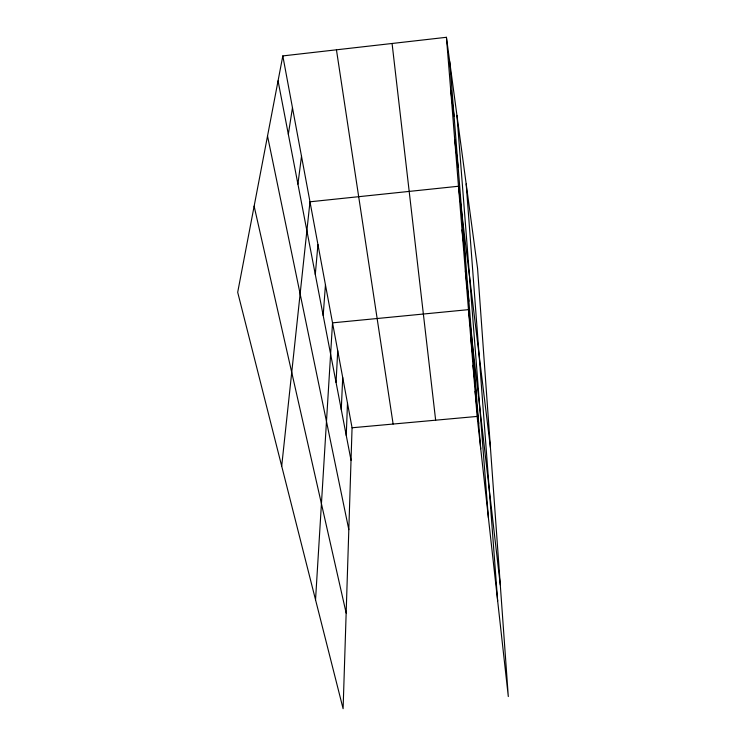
<?xml version="1.0" encoding="UTF-8"?>
<svg xmlns="http://www.w3.org/2000/svg" width="746" height="746" viewBox="0 0 746 746"><rect width="100%" height="100%" fill="white"/><g stroke="black" fill="none" stroke-linecap="round" stroke-linejoin="round"><path stroke-width="1.12" d="M282.818 55.913L352.065 427.766L343.104 708.7L237.694 292.292L282.818 55.913L446.425 37.3L477.561 268.411L508.306 696.55L477.123 416.427L446.425 37.3M346.247 435.44L347.487 403.148M341.267 409.517L342.712 377.504M336.054 382.428L337.724 350.76M315.539 599.803L332.53 322.85L468.479 309.646L500.286 584.967M323.186 315.493L325.452 284.851M315.288 274.453L317.955 244.567M281.699 466.11L309.982 201.793L458.492 186.248L490.43 447.6M297.915 184.131L301.505 156.278M288.329 134.28L292.469 107.75M352.065 427.766L477.123 416.427M254.134 206.176L346.153 613.035M267.525 136.024L348.82 529.641M278.062 80.857L351.03 460.282M336.446 49.814L393.123 424.045M450.715 90.266L454.081 116.227M454.724 139.81L458.165 167.169M462.016 229.88L465.551 259.394M465.345 270.938L468.908 301.263M470.782 338.069L474.372 369.503M392.079 43.482L435.645 420.185M472.983 365.298L476.582 397.096M475.099 391.389L478.699 423.495M449.698 61.582L480.722 448.784M456.944 115.388L488.416 517.855M466.185 183.973L497.666 601.006"/></g></svg>
